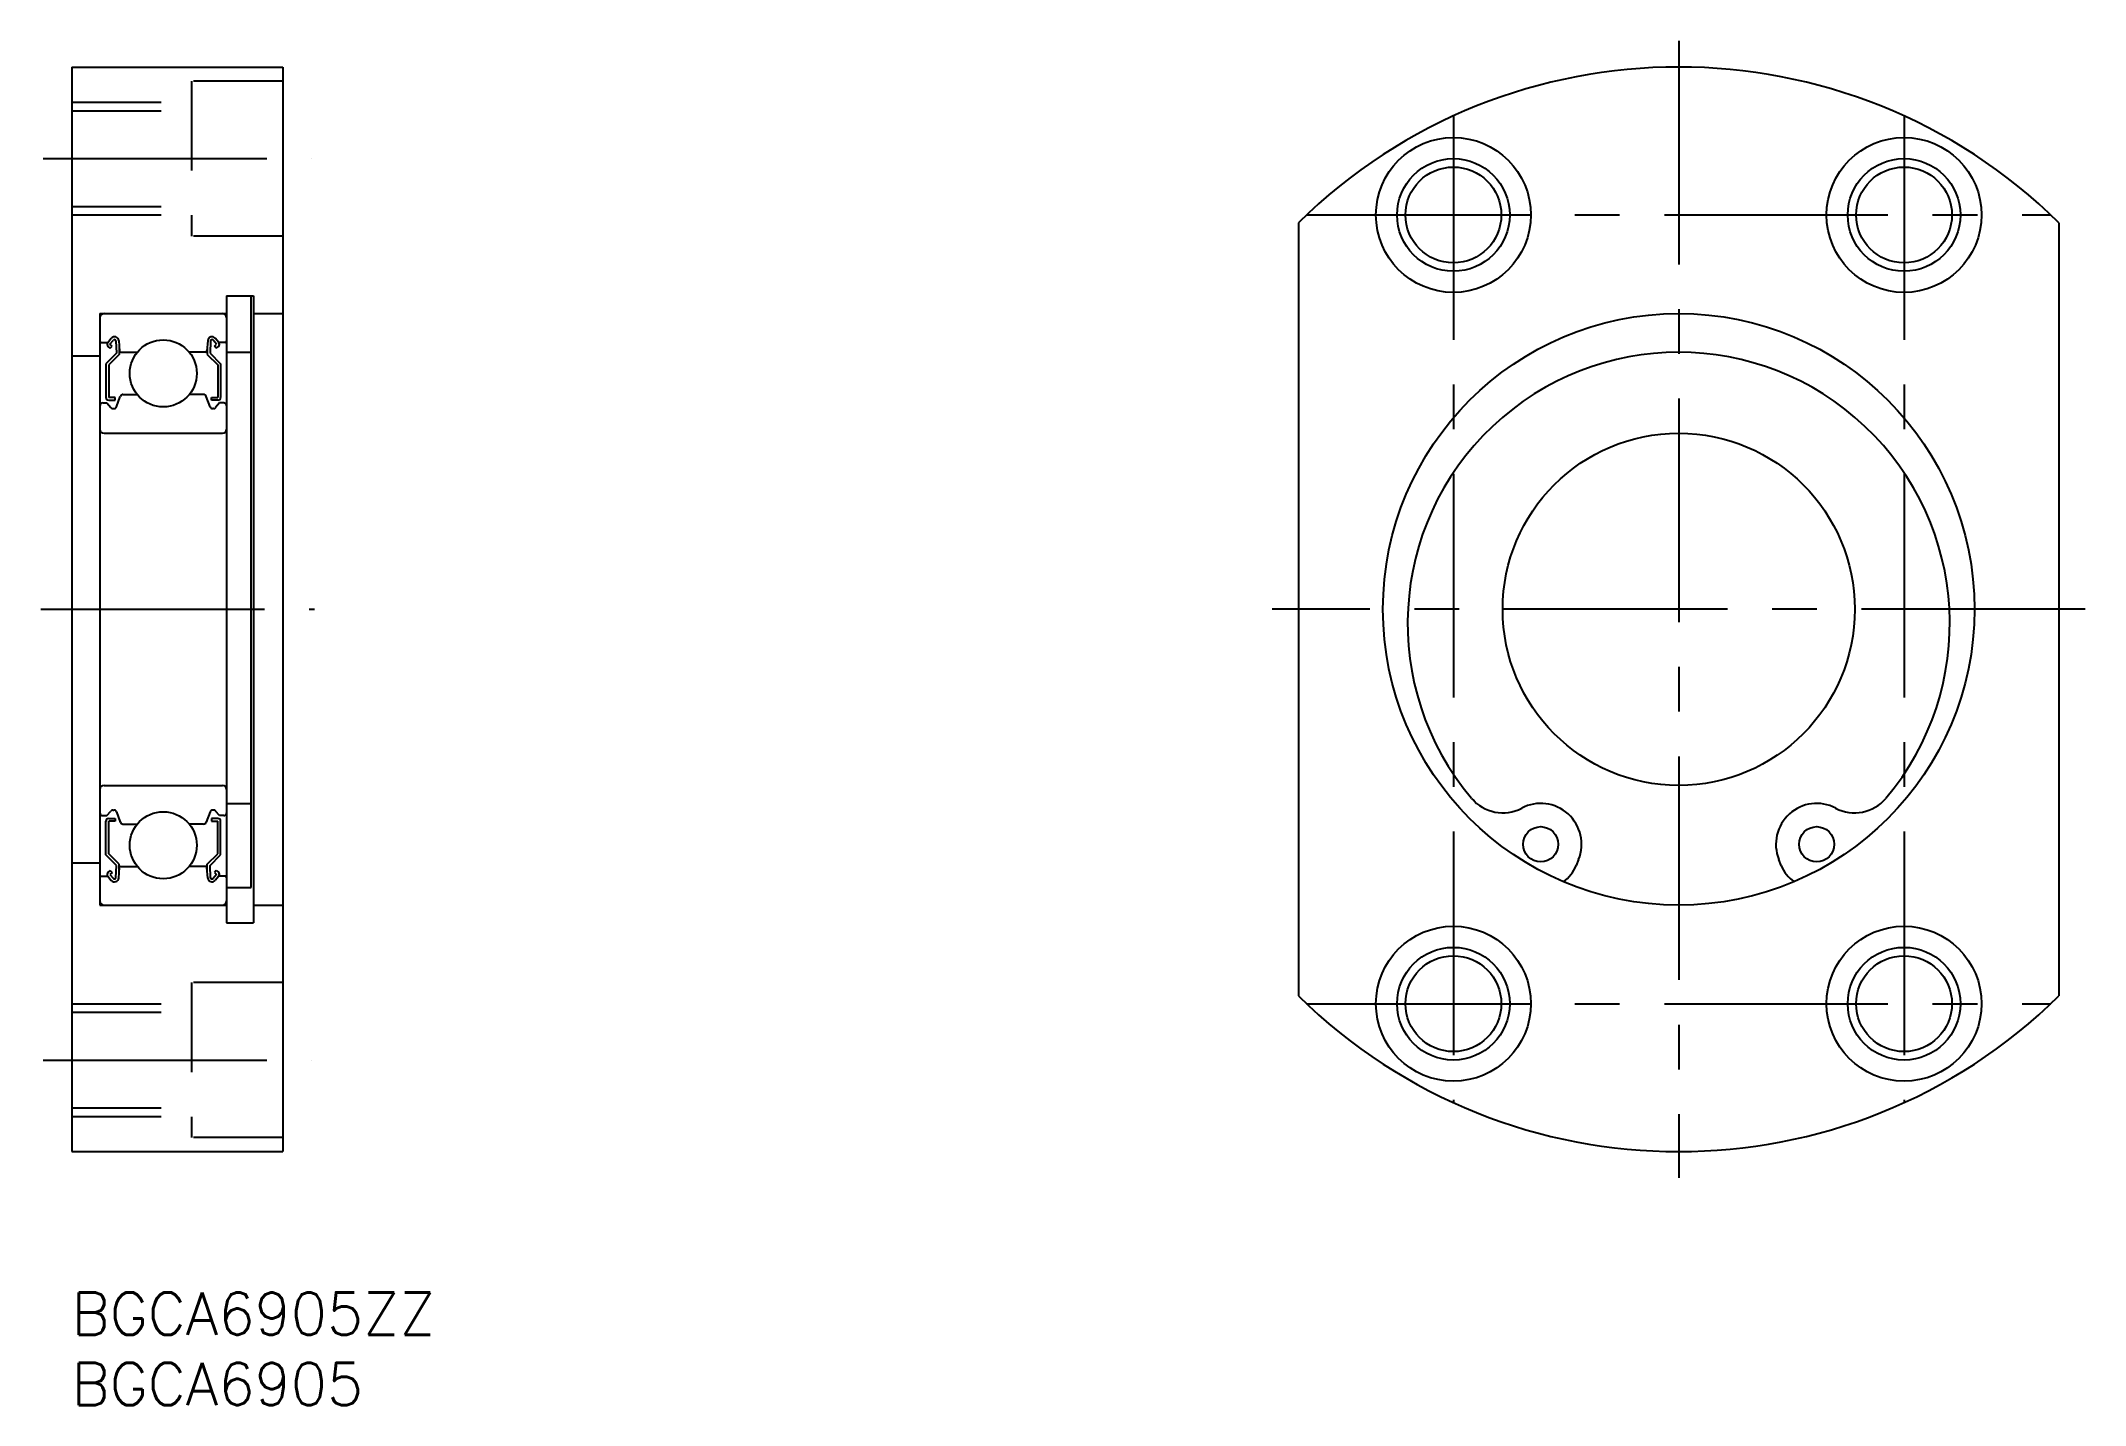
# Model space of a CAD drawing. Extents: x -2 to 143, y -8 to 89.
import ezdxf

# ---------------------------------------------------------------- set-up
doc = ezdxf.new("R2010")
doc.units = 0
doc.header["$LTSCALE"] = 0.5
doc.linetypes.add('CENTER', pattern=[50.8, 31.75, -6.35, 6.35, -6.35])
doc.linetypes.add('DASHED', pattern=[19.05, 12.7, -6.35])
for name, color, linetype in [('MSM_CENTER', 1, 'CENTER'), ('MSM_CONTINUOUS', 7, 'CONTINUOUS'), ('MSM_DASHED', 4, 'DASHED'), ('MSM_NARROW', 5, 'CONTINUOUS'), ('MSM_PART_NUMBER', 7, 'CONTINUOUS')]:
    doc.layers.add(name, color=color, linetype=linetype)
doc.styles.get("Standard").update_dxf_attribs({"font": 'txt.shx', "height": 3, "bigfont": 'bigfont.shx'})

# ---------------------------------------------------------------- blocks, each defined once
blk = doc.blocks.new('*U8')
at = {"layer": 'MSM_PART_NUMBER'}
blk.add_text('BGCA6905ZZ', height=3, dxfattribs=at).set_placement((0, -3))
blk = doc.blocks.new('*U9')
at = {"layer": 'MSM_PART_NUMBER'}
blk.add_text('BGCA6905', height=3, dxfattribs=at).set_placement((0, -8))

msp = doc.modelspace()

# ---------------------------------------------------------------- linework, layer by layer
at = {"layer": 'MSM_CENTER'}
for p, q in [((114.11, 88.86), (114.11, 8.14)), ((98.11, 83.52), (98.11, 13.48)), ((130.11, 83.52), (130.11, 13.48)), ((-2.03, 80.5), (17.03, 80.5)), ((87.69, 76.5), (140.53, 76.5)), ((-2.19, 48.5), (17.23, 48.5)), ((142.97, 48.5), (85.25, 48.5)), ((87.69, 20.5), (140.53, 20.5)), ((-2.03, 16.5), (17.03, 16.5))]:
    msp.add_line(p, q, dxfattribs=at)
at = {"layer": 'MSM_CONTINUOUS'}
for p, q in [((0, 87), (0, 10)), ((0, 87), (15, 87)), ((15, 87), (15, 10)), ((87.11, 75.95), (87.11, 21.05)), ((141.11, 75.95), (141.11, 21.05)), ((11, 70.75), (11, 26.25)), ((11, 70.75, 0.88), (12.9, 70.75, 0.88)), ((12.75, 28.74, 1.25), (12.75, 70.75, 1.25)), ((12.9, 70.75), (12.9, 26.25)), ((2, 69.5), (2, 27.5)), ((2, 69.5), (11, 69.5)), ((12.95, 69.5), (15, 69.5)), ((2.1, 67.45), (2.56, 67.45)), ((2.56, 67.45), (2.81, 67.75)), ((2.74, 67.04), (2.58, 67.17)), ((2.71, 67.32), (2.96, 67.62)), ((2.87, 67.19), (2.71, 67.32)), ((2.74, 67.04), (2.87, 67.19)), ((3.14, 67.56), (3.18, 66.68)), ((3.34, 67.58), (3.4, 66.84)), ((3.38, 67.07), (3.38, 66.6)), ((9.66, 67.58), (9.6, 66.84)), ((9.62, 67.07), (9.62, 66.6)), ((9.86, 67.56), (9.82, 66.68)), ((10.29, 67.32), (10.04, 67.62)), ((10.13, 67.19), (10.29, 67.32)), ((10.26, 67.04), (10.13, 67.19)), ((10.44, 67.45), (10.19, 67.75)), ((10.26, 67.04), (10.42, 67.17)), ((10.9, 67.45), (10.44, 67.45)), ((0, 66.5), (2, 66.5)), ((3.18, 66.68), (2.43, 65.93)), ((2.43, 65.93), (2.43, 63.55)), ((3.38, 66.6), (2.63, 65.85)), ((2.63, 65.85), (2.63, 63.55)), ((3.5, 66.75), (4.65, 66.75)), ((9.5, 66.75), (8.35, 66.75)), ((9.62, 66.6), (10.37, 65.85)), ((9.82, 66.68), (10.57, 65.93)), ((10.37, 65.85), (10.37, 63.55)), ((10.57, 65.93), (10.57, 63.55)), ((11, 66.75, 0.88), (12.75, 66.75, 0.88)), ((2.2, 63.15), (2.5, 63.15)), ((2.5, 63.15), (2.78, 62.82)), ((3.08, 63.55), (2.63, 63.55)), ((2.63, 63.35), (3.08, 63.35)), ((2.93, 62.75), (2.99, 62.75)), ((3.08, 63.35), (3.08, 63.55)), ((3.18, 62.88), (3.45, 63.62)), ((3.64, 63.75), (4.65, 63.75)), ((9.36, 63.75), (8.35, 63.75)), ((9.82, 62.88), (9.55, 63.62)), ((9.92, 63.35), (9.92, 63.55)), ((9.92, 63.55), (10.37, 63.55)), ((10.37, 63.35), (9.92, 63.35)), ((10.07, 62.75), (10.01, 62.75)), ((10.5, 63.15), (10.22, 62.82)), ((10.8, 63.15), (10.5, 63.15)), ((2.3, 61), (10.7, 61)), ((2.3, 36), (10.7, 36)), ((2.2, 33.85), (2.5, 33.85)), ((2.43, 31.07), (2.43, 33.45)), ((2.5, 33.85), (2.78, 34.18)), ((2.63, 33.65), (3.08, 33.65)), ((2.63, 31.15), (2.63, 33.45)), ((3.08, 33.45), (2.63, 33.45)), ((2.93, 34.25), (2.99, 34.25)), ((3.08, 33.65), (3.08, 33.45)), ((3.18, 34.12), (3.45, 33.38)), ((9.82, 34.12), (9.55, 33.38)), ((9.92, 33.65), (9.92, 33.45)), ((10.37, 33.65), (9.92, 33.65)), ((9.92, 33.45), (10.37, 33.45)), ((10.07, 34.25), (10.01, 34.25)), ((10.5, 33.85), (10.22, 34.18)), ((10.37, 31.15), (10.37, 33.45)), ((10.8, 33.85), (10.5, 33.85)), ((10.57, 31.07), (10.57, 33.45)), ((11, 34.72, 0.88), (12.75, 34.72, 0.88)), ((3.64, 33.25), (4.65, 33.25)), ((3.89, 33.25), (3.89, 33.25)), ((9.36, 33.25), (8.35, 33.25)), ((0, 30.5), (2, 30.5)), ((3.18, 30.32), (2.43, 31.07)), ((3.38, 30.4), (2.63, 31.15)), ((9.62, 30.4), (10.37, 31.15)), ((9.82, 30.32), (10.57, 31.07)), ((107, 30.74), (106.83, 30.31)), ((121.39, 30.31), (121.22, 30.74)), ((2.1, 29.55), (2.56, 29.55)), ((2.56, 29.55), (2.81, 29.25)), ((2.74, 29.96), (2.58, 29.83)), ((2.87, 29.81), (2.71, 29.68)), ((2.71, 29.68), (2.96, 29.38)), ((2.74, 29.96), (2.87, 29.81)), ((3.14, 29.44), (3.18, 30.32)), ((3.34, 29.42), (3.4, 30.16)), ((3.38, 29.93), (3.38, 30.4)), ((3.5, 30.25), (4.65, 30.25)), ((9.5, 30.25), (8.35, 30.25)), ((9.66, 29.42), (9.6, 30.16)), ((9.62, 29.93), (9.62, 30.4)), ((9.86, 29.44), (9.82, 30.32)), ((10.29, 29.68), (10.04, 29.38)), ((10.26, 29.96), (10.13, 29.81)), ((10.13, 29.81), (10.29, 29.68)), ((10.44, 29.55), (10.19, 29.25)), ((10.26, 29.96), (10.42, 29.83)), ((10.9, 29.55), (10.44, 29.55)), ((11, 28.74, 0.88), (12.75, 28.74, 0.88)), ((2, 27.5), (11, 27.5)), ((11, 26.25, 0.88), (12.9, 26.25, 0.88)), ((12.95, 27.5), (15, 27.5)), ((0, 10), (15, 10))]:
    msp.add_line(p, q, dxfattribs=at)
for centre, radius in [((98.11, 76.5), 5.5), ((130.11, 76.5), 5.5), ((98.11, 76.5), 3.4), ((130.11, 76.5), 3.4), ((114.11, 48.5), 21), ((6.5, 65.25), 2.38), ((114.11, 48.5), 12.5), ((6.5, 31.75), 2.38), ((104.31, 31.82), 1.25), ((123.91, 31.82), 1.25), ((98.11, 20.5), 5.5), ((130.11, 20.5), 5.5), ((98.11, 20.5), 3.4), ((130.11, 20.5), 3.4)]:
    msp.add_circle(centre, radius, dxfattribs=at)
for centre, radius, start, end in [((114.11, 48.5), 38.5, 45.4687, 134.5313), ((2.3, 69.2), 0.3, 90, 180), ((10.7, 69.2), 0.3, 0, 90), ((2.1, 67.55), 0.1, 180, 270), ((2.71, 67.32), 0.2, 140, 230.0841), ((3.04, 67.55), 0.3, 4.9967, 140), ((3.04, 67.55), 0.1, 2.8198, 140.001), ((3.5, 66.85), 0.1, 184.9967, 270.0005), ((9.5, 66.85), 0.1, 269.9995, 355.0033), ((9.96, 67.55), 0.3, 40, 175.0033), ((9.96, 67.55), 0.1, 39.999, 177.1802), ((10.29, 67.32), 0.2, 309.9159, 40), ((10.9, 67.55), 0.1, 270, 0), ((114.11, 47.5), 19.25, 319.8252, 220.1748), ((2.2, 62.95), 0.2, 90, 180), ((2.63, 63.55), 0.2, 180, 270), ((2.93, 62.95), 0.2, 219.9919, 270), ((2.99, 62.95), 0.2, 270, 339.9919), ((3.64, 63.55), 0.2, 90, 159.9919), ((9.36, 63.55), 0.2, 20.0081, 90), ((10.01, 62.95), 0.2, 200.0081, 270), ((10.07, 62.95), 0.2, 270, 320.0081), ((10.37, 63.55), 0.2, 270, 0), ((10.8, 62.95), 0.2, 0, 90), ((2.3, 61.3), 0.3, 180, 270), ((10.7, 61.3), 0.3, 270, 0), ((2.3, 35.7), 0.3, 90, 180), ((10.7, 35.7), 0.3, 0, 90), ((101.62, 36.95), 2.9, 220.1748, 297.6623), ((126.6, 36.95), 2.9, 242.3377, 319.8252), ((2.2, 34.05), 0.2, 180, 270), ((2.63, 33.45), 0.2, 90, 180), ((2.93, 34.05), 0.2, 90, 140.0081), ((2.99, 34.05), 0.2, 20.0081, 90), ((10.01, 34.05), 0.2, 90, 159.9919), ((10.07, 34.05), 0.2, 39.9919, 90), ((10.37, 33.45), 0.2, 0, 90), ((10.8, 34.05), 0.2, 270, 0), ((104.31, 31.82), 2.9, 338.1911, 117.6623), ((123.91, 31.82), 2.9, 62.3377, 201.8089), ((3.64, 33.45), 0.2, 200.0081, 270), ((9.36, 33.45), 0.2, 270, 339.9919), ((2.1, 29.45), 0.1, 90, 180), ((2.71, 29.68), 0.2, 129.9159, 220), ((3.04, 29.45), 0.3, 220, 355.0033), ((3.04, 29.45), 0.1, 219.999, 357.1802), ((3.5, 30.15), 0.1, 89.9995, 175.0033), ((9.5, 30.15), 0.1, 4.9967, 90.0005), ((9.96, 29.45), 0.3, 184.9967, 320), ((9.96, 29.45), 0.1, 182.8198, 320.001), ((10.29, 29.68), 0.2, 320, 50.0841), ((10.9, 29.45), 0.1, 0, 90), ((104.51, 31.24), 2.5, 304.0128, 338.1911), ((123.71, 31.24), 2.5, 201.8089, 235.9872), ((2.3, 27.8), 0.3, 180, 270), ((10.7, 27.8), 0.3, 270, 0), ((114.11, 48.5), 38.5, 225.4687, 314.5313)]:
    msp.add_arc(centre, radius, start, end, dxfattribs=at)
at = {"layer": 'MSM_DASHED'}
for p, q in [((15, 86), (8.5, 86)), ((8.5, 86), (8.5, 75)), ((0, 84.5), (8.5, 84.5)), ((0, 83.9), (8.5, 83.9)), ((0, 77.1), (8.5, 77.1)), ((0, 76.5), (8.5, 76.5)), ((15, 75), (8.5, 75)), ((15, 22), (8.5, 22)), ((8.5, 22), (8.5, 11)), ((0, 20.5), (8.5, 20.5)), ((0, 19.9), (8.5, 19.9)), ((0, 13.1), (8.5, 13.1)), ((0, 12.5), (8.5, 12.5)), ((15, 11), (8.5, 11))]:
    msp.add_line(p, q, dxfattribs=at)
at = {"layer": 'MSM_NARROW'}
for centre in [(98.11, 76.5), (130.11, 76.5), (98.11, 20.5), (130.11, 20.5)]:
    msp.add_circle(centre, 4, dxfattribs=at)

# ---------------------------------------------------------------- block references
at = {"layer": 'MSM_CONTINUOUS'}
for name in ['*U8', '*U9']:
    msp.add_blockref(name, (0, 0), dxfattribs=at)

doc.saveas('drawing.dxf')
